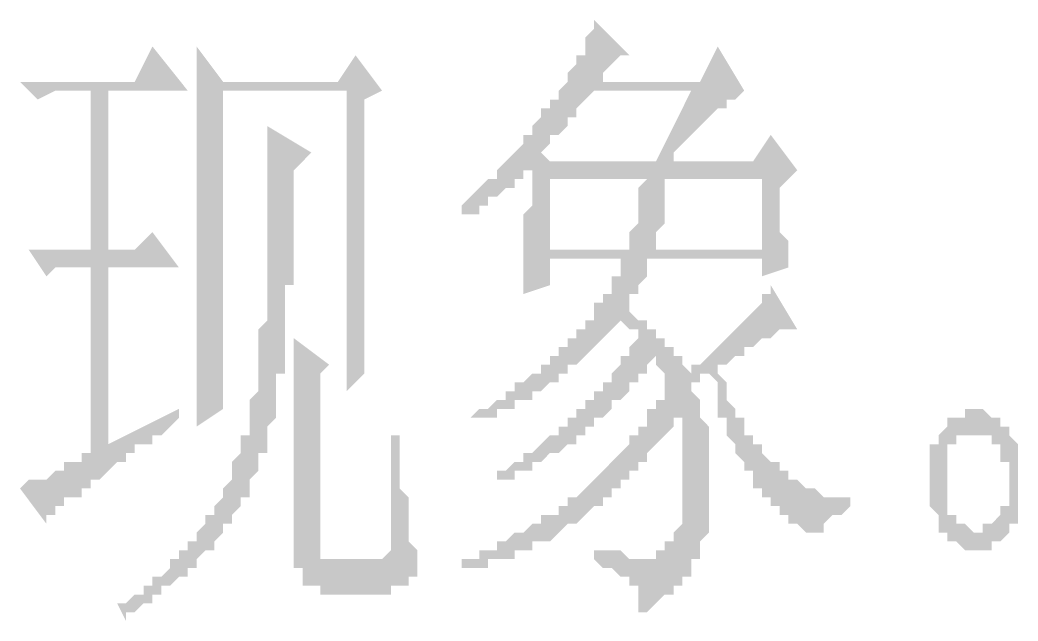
# Model space of a CAD drawing. Header units: millimetres. Extents: x 0 to 275, y 0 to 194.
# Drawn here: x 221.55 to 228.73, y 82.59 to 86.91 of the extents above; entities that cross this region are included whole.
import ezdxf

# ---------------------------------------------------------------- set-up
doc = ezdxf.new("R2010")
doc.units = ezdxf.units.MM

msp = doc.modelspace()

# ---------------------------------------------------------------- hatches: boundary and pattern name
h = msp.add_hatch(color=0)
h.paths.add_polyline_path([(226.5045, 84.370333), (226.568, 84.306833), (226.568, 84.243333), (226.568, 84.179833), (226.568, 84.116333), (226.568, 84.052833), (226.6315, 84.052833), (226.6315, 83.989333), (226.6315, 83.925833), (226.695, 83.862333), (226.695, 83.798833), (226.7585, 83.735333), (226.7585, 83.671833), (226.822, 83.671833), (226.822, 83.608333), (226.822, 83.544833), (226.8855, 83.544833), (226.8855, 83.481333), (226.949, 83.481333), (226.949, 83.417833), (227.0125, 83.417833), (227.0125, 83.354333), (227.076, 83.354333), (227.076, 83.290833), (227.1395, 83.290833), (227.203, 83.227333), (227.2665, 83.227333), (227.2665, 83.163833), (227.2665, 83.227333), (227.33, 83.227333), (227.33, 83.290833), (227.3935, 83.354333), (227.457, 83.354333), (227.5205, 83.417833), (227.5205, 83.481333), (227.457, 83.481333), (227.3935, 83.481333), (227.33, 83.481333), (227.2665, 83.544833), (227.203, 83.544833), (227.1395, 83.608333), (227.076, 83.608333), (227.076, 83.671833), (227.0125, 83.671833), (227.0125, 83.735333), (226.949, 83.735333), (226.8855, 83.798833), (226.8855, 83.862333), (226.822, 83.862333), (226.822, 83.925833), (226.7585, 83.925833), (226.7585, 83.989333), (226.7585, 84.052833), (226.695, 84.052833), (226.695, 84.116333), (226.6315, 84.179833), (226.6315, 84.243333), (226.6315, 84.306833), (226.568, 84.370333), (226.568, 84.433833), (226.6315, 84.433833), (226.695, 84.497333), (226.7585, 84.497333), (226.7585, 84.560833), (226.822, 84.560833), (226.8855, 84.624333), (226.949, 84.624333), (227.0125, 84.687833), (227.076, 84.687833), (227.1395, 84.687833), (226.949, 85.005333), (226.949, 84.941833), (226.8855, 84.941833), (226.8855, 84.878333), (226.822, 84.814833), (226.7585, 84.751333), (226.695, 84.687833), (226.6315, 84.624333), (226.568, 84.560833), (226.5045, 84.497333), (226.441, 84.433833), (226.3775, 84.433833), (226.3775, 84.370333), (226.314, 84.433833), (226.314, 84.497333), (226.2505, 84.497333), (226.2505, 84.560833), (226.187, 84.560833), (226.187, 84.624333), (226.1235, 84.624333), (226.1235, 84.687833), (226.06, 84.687833), (226.06, 84.751333), (225.9965, 84.751333), (225.933, 84.814833), (225.933, 84.878333), (225.933, 84.941833), (225.9965, 84.941833), (225.9965, 85.005333), (226.06, 85.068833), (226.06, 85.132333), (226.06, 85.195833), (226.8855, 85.195833), (226.8855, 85.068833), (227.076, 85.132333), (227.076, 85.195833), (227.076, 85.259333), (227.076, 85.322833), (227.0125, 85.386333), (227.0125, 85.449833), (227.0125, 85.513333), (227.0125, 85.576833), (227.0125, 85.640333), (227.0125, 85.703833), (227.1395, 85.830833), (226.949, 86.084833), (226.822, 85.894333), (226.187, 85.894333), (226.2505, 85.894333), (226.2505, 85.957833), (226.314, 86.021333), (226.3775, 86.084833), (226.441, 86.148333), (226.5045, 86.211833), (226.568, 86.275333), (226.6315, 86.275333), (226.6315, 86.338833), (226.695, 86.338833), (226.7585, 86.402333), (226.568, 86.719833), (226.441, 86.465833), (225.7425, 86.465833), (225.7425, 86.529333), (225.806, 86.592833), (225.8695, 86.656333), (225.933, 86.656333), (225.679, 86.910333), (225.679, 86.846833), (225.6155, 86.783333), (225.6155, 86.719833), (225.6155, 86.656333), (225.552, 86.656333), (225.552, 86.592833), (225.4885, 86.529333), (225.4885, 86.465833), (225.425, 86.402333), (225.425, 86.338833), (225.3615, 86.338833), (225.3615, 86.275333), (225.298, 86.275333), (225.298, 86.211833), (225.2345, 86.148333), (225.2345, 86.084833), (225.171, 86.084833), (225.171, 86.021333), (225.1075, 85.957833), (225.044, 85.894333), (224.9805, 85.830833), (224.9805, 85.767333), (224.917, 85.767333), (224.8535, 85.703833), (224.79, 85.640333), (224.7265, 85.576833), (224.7265, 85.513333), (224.79, 85.513333), (224.8535, 85.513333), (224.8535, 85.576833), (224.917, 85.576833), (224.917, 85.640333), (224.9805, 85.640333), (225.044, 85.703833), (225.1075, 85.703833), (225.1075, 85.767333), (225.171, 85.767333), (225.171, 85.830833), (225.2345, 85.830833), (225.2345, 85.767333), (225.2345, 85.703833), (225.2345, 85.640333), (225.2345, 85.576833), (225.171, 85.513333), (225.171, 85.449833), (225.171, 85.386333), (225.171, 85.322833), (225.171, 85.259333), (225.171, 85.195833), (225.171, 85.132333), (225.171, 85.068833), (225.171, 85.005333), (225.171, 84.941833), (225.3615, 85.005333), (225.3615, 85.195833), (225.8695, 85.195833), (225.8695, 85.132333), (225.8695, 85.068833), (225.806, 85.068833), (225.806, 85.005333), (225.806, 84.941833), (225.7425, 84.941833), (225.7425, 84.878333), (225.679, 84.878333), (225.679, 84.814833), (225.679, 84.751333), (225.6155, 84.751333), (225.6155, 84.687833), (225.552, 84.687833), (225.552, 84.624333), (225.4885, 84.624333), (225.4885, 84.560833), (225.425, 84.560833), (225.425, 84.497333), (225.3615, 84.497333), (225.3615, 84.433833), (225.298, 84.433833), (225.298, 84.370333), (225.2345, 84.370333), (225.171, 84.306833), (225.1075, 84.306833), (225.1075, 84.243333), (225.044, 84.243333), (225.044, 84.179833), (224.9805, 84.179833), (224.917, 84.116333), (224.8535, 84.116333), (224.79, 84.052833), (224.8535, 84.052833), (224.917, 84.052833), (224.9805, 84.052833), (224.9805, 84.116333), (225.044, 84.116333), (225.1075, 84.116333), (225.1075, 84.179833), (225.171, 84.179833), (225.2345, 84.179833), (225.2345, 84.243333), (225.298, 84.243333), (225.3615, 84.306833), (225.425, 84.306833), (225.425, 84.370333), (225.4885, 84.370333), (225.4885, 84.433833), (225.552, 84.433833), (225.6155, 84.497333), (225.679, 84.560833), (225.7425, 84.624333), (225.806, 84.687833), (225.8695, 84.751333), (225.933, 84.687833), (225.9965, 84.687833), (225.9965, 84.624333), (225.933, 84.560833), (225.933, 84.497333), (225.8695, 84.497333), (225.8695, 84.433833), (225.806, 84.370333), (225.806, 84.306833), (225.7425, 84.306833), (225.7425, 84.243333), (225.679, 84.243333), (225.679, 84.179833), (225.6155, 84.179833), (225.6155, 84.116333), (225.552, 84.116333), (225.552, 84.052833), (225.4885, 84.052833), (225.4885, 83.989333), (225.425, 83.989333), (225.425, 83.925833), (225.3615, 83.925833), (225.298, 83.862333), (225.2345, 83.798833), (225.171, 83.798833), (225.171, 83.735333), (225.1075, 83.735333), (225.044, 83.671833), (224.9805, 83.671833), (224.9805, 83.608333), (225.044, 83.608333), (225.1075, 83.608333), (225.1075, 83.671833), (225.171, 83.671833), (225.2345, 83.671833), (225.2345, 83.735333), (225.298, 83.735333), (225.3615, 83.798833), (225.425, 83.798833), (225.4885, 83.862333), (225.552, 83.862333), (225.552, 83.925833), (225.6155, 83.925833), (225.6155, 83.989333), (225.679, 83.989333), (225.679, 84.052833), (225.7425, 84.052833), (225.806, 84.116333), (225.806, 84.179833), (225.8695, 84.179833), (225.933, 84.243333), (225.933, 84.306833), (225.9965, 84.306833), (225.9965, 84.370333), (226.06, 84.370333), (226.06, 84.433833), (226.1235, 84.497333), (226.1235, 84.433833), (226.187, 84.370333), (226.187, 84.306833), (226.187, 84.243333), (226.187, 84.179833), (226.1235, 84.179833), (226.1235, 84.116333), (226.06, 84.116333), (226.06, 84.052833), (226.06, 83.989333), (225.9965, 83.989333), (225.9965, 83.925833), (225.933, 83.925833), (225.933, 83.862333), (225.8695, 83.798833), (225.806, 83.735333), (225.7425, 83.671833), (225.679, 83.608333), (225.6155, 83.544833), (225.552, 83.481333), (225.4885, 83.481333), (225.4885, 83.417833), (225.425, 83.417833), (225.425, 83.354333), (225.3615, 83.354333), (225.298, 83.354333), (225.298, 83.290833), (225.2345, 83.290833), (225.171, 83.227333), (225.1075, 83.227333), (225.044, 83.163833), (224.9805, 83.163833), (224.9805, 83.100333), (224.917, 83.100333), (224.8535, 83.100333), (224.8535, 83.036833), (224.79, 83.036833), (224.7265, 83.036833), (224.7265, 82.909833), (224.7265, 82.973333), (224.79, 82.973333), (224.8535, 82.973333), (224.917, 82.973333), (224.917, 83.036833), (224.9805, 83.036833), (225.044, 83.036833), (225.1075, 83.036833), (225.1075, 83.100333), (225.171, 83.100333), (225.2345, 83.100333), (225.2345, 83.163833), (225.298, 83.163833), (225.3615, 83.163833), (225.425, 83.227333), (225.4885, 83.290833), (225.552, 83.290833), (225.6155, 83.354333), (225.679, 83.417833), (225.7425, 83.417833), (225.7425, 83.481333), (225.806, 83.481333), (225.806, 83.544833), (225.8695, 83.544833), (225.8695, 83.608333), (225.933, 83.608333), (225.933, 83.671833), (225.9965, 83.671833), (225.9965, 83.735333), (226.06, 83.735333), (226.06, 83.798833), (226.1235, 83.862333), (226.187, 83.925833), (226.2505, 83.989333), (226.2505, 84.052833), (226.314, 84.052833), (226.314, 83.989333), (226.314, 83.925833), (226.314, 83.862333), (226.314, 83.798833), (226.314, 83.735333), (226.314, 83.671833), (226.314, 83.608333), (226.314, 83.544833), (226.314, 83.481333), (226.314, 83.417833), (226.314, 83.354333), (226.314, 83.290833), (226.2505, 83.227333), (226.2505, 83.163833), (226.187, 83.163833), (226.187, 83.100333), (226.1235, 83.100333), (226.1235, 83.036833), (226.06, 83.036833), (225.9965, 83.036833), (225.933, 83.036833), (225.8695, 83.100333), (225.806, 83.100333), (225.7425, 83.100333), (225.679, 83.100333), (225.679, 83.036833), (225.7425, 82.973333), (225.806, 82.973333), (225.8695, 82.909833), (225.933, 82.909833), (225.933, 82.846333), (225.9965, 82.846333), (225.9965, 82.782833), (225.9965, 82.719333), (225.9965, 82.655833), (226.06, 82.655833), (226.1235, 82.719333), (226.187, 82.782833), (226.2505, 82.782833), (226.2505, 82.846333), (226.314, 82.846333), (226.314, 82.909833), (226.3775, 82.909833), (226.3775, 82.973333), (226.3775, 83.036833), (226.441, 83.036833), (226.441, 83.100333), (226.441, 83.163833), (226.5045, 83.227333), (226.5045, 83.290833), (226.5045, 83.354333), (226.5045, 83.417833), (226.5045, 83.481333), (226.5045, 83.544833), (226.5045, 83.608333), (226.5045, 83.671833), (226.5045, 83.735333), (226.5045, 83.798833), (226.5045, 83.862333), (226.5045, 83.925833), (226.5045, 83.989333), (226.441, 84.052833), (226.441, 84.116333), (226.441, 84.179833), (226.3775, 84.243333), (226.3775, 84.306833), (226.441, 84.306833), (226.441, 84.370333)])
h.paths.add_polyline_path([(226.1235, 85.894333), (225.3615, 85.894333), (225.298, 85.957833), (225.3615, 86.021333), (225.3615, 86.084833), (225.425, 86.084833), (225.4885, 86.148333), (225.4885, 86.211833), (225.552, 86.211833), (225.552, 86.275333), (225.6155, 86.338833), (225.679, 86.402333), (226.3775, 86.402333)])
h.paths.add_polyline_path([(225.3615, 85.767333), (226.06, 85.767333), (225.9965, 85.703833), (225.9965, 85.640333), (225.9965, 85.576833), (225.9965, 85.513333), (225.9965, 85.449833), (225.933, 85.386333), (225.933, 85.322833), (225.933, 85.259333), (225.3615, 85.259333)])
h.paths.add_polyline_path([(226.187, 85.767333), (226.8855, 85.767333), (226.8855, 85.259333), (226.1235, 85.259333), (226.1235, 85.322833), (226.1235, 85.386333), (226.187, 85.449833), (226.187, 85.513333), (226.187, 85.576833), (226.187, 85.640333), (226.187, 85.703833)])
h = msp.add_hatch(color=0)
h.paths.add_polyline_path([(222.8215, 83.989333), (223.012, 84.116333), (223.012, 86.402333), (223.901, 86.402333), (223.901, 84.243333), (224.028, 84.370333), (224.028, 84.433833), (224.028, 84.497333), (224.028, 84.560833), (224.028, 84.624333), (224.028, 84.687833), (224.028, 84.751333), (224.028, 84.814833), (224.028, 84.878333), (224.028, 84.941833), (224.028, 85.005333), (224.028, 85.068833), (224.028, 85.132333), (224.028, 85.195833), (224.028, 85.259333), (224.028, 85.322833), (224.028, 85.386333), (224.028, 85.449833), (224.028, 85.513333), (224.028, 85.576833), (224.028, 85.640333), (224.028, 85.703833), (224.028, 85.767333), (224.028, 85.894333), (224.028, 85.957833), (224.028, 86.021333), (224.028, 86.084833), (224.028, 86.148333), (224.028, 86.211833), (224.028, 86.338833), (224.155, 86.402333), (223.9645, 86.656333), (223.8375, 86.465833), (223.012, 86.465833), (222.8215, 86.719833), (222.8215, 86.656333), (222.8215, 86.592833), (222.8215, 86.529333), (222.8215, 86.465833), (222.8215, 86.402333), (222.8215, 86.338833), (222.8215, 86.275333), (222.8215, 86.211833), (222.8215, 86.148333), (222.8215, 86.084833), (222.8215, 86.021333), (222.8215, 85.957833), (222.8215, 85.894333), (222.8215, 85.830833), (222.8215, 85.767333), (222.8215, 85.703833), (222.8215, 85.640333), (222.8215, 85.576833), (222.8215, 85.513333), (222.8215, 85.449833), (222.8215, 85.386333), (222.8215, 85.322833), (222.8215, 85.259333), (222.8215, 85.195833), (222.8215, 85.132333), (222.8215, 85.068833), (222.8215, 85.005333), (222.8215, 84.941833), (222.8215, 84.878333), (222.8215, 84.814833), (222.8215, 84.751333), (222.8215, 84.687833), (222.8215, 84.624333), (222.8215, 84.560833), (222.8215, 84.497333), (222.8215, 84.433833), (222.8215, 84.370333), (222.8215, 84.306833), (222.8215, 84.243333), (222.8215, 84.179833), (222.8215, 84.116333), (222.8215, 84.052833)])
h.paths.add_polyline_path([(223.3295, 86.148333), (223.3295, 86.084833), (223.3295, 86.021333), (223.3295, 85.957833), (223.3295, 85.894333), (223.3295, 85.830833), (223.3295, 85.767333), (223.3295, 85.703833), (223.3295, 85.640333), (223.3295, 85.576833), (223.3295, 85.513333), (223.3295, 85.449833), (223.3295, 85.386333), (223.3295, 85.322833), (223.3295, 85.259333), (223.3295, 85.195833), (223.3295, 85.132333), (223.3295, 85.068833), (223.3295, 85.005333), (223.3295, 84.941833), (223.3295, 84.878333), (223.3295, 84.814833), (223.3295, 84.751333), (223.266, 84.687833), (223.266, 84.624333), (223.266, 84.560833), (223.266, 84.497333), (223.266, 84.433833), (223.266, 84.370333), (223.266, 84.306833), (223.266, 84.243333), (223.2025, 84.179833), (223.2025, 84.116333), (223.2025, 84.052833), (223.2025, 83.989333), (223.2025, 83.925833), (223.139, 83.925833), (223.139, 83.862333), (223.139, 83.798833), (223.0755, 83.735333), (223.0755, 83.671833), (223.0755, 83.608333), (223.012, 83.544833), (223.012, 83.481333), (222.9485, 83.417833), (222.9485, 83.354333), (222.885, 83.354333), (222.885, 83.290833), (222.8215, 83.227333), (222.8215, 83.163833), (222.758, 83.163833), (222.758, 83.100333), (222.6945, 83.100333), (222.6945, 83.036833), (222.631, 83.036833), (222.631, 82.973333), (222.5675, 82.909833), (222.504, 82.909833), (222.504, 82.846333), (222.4405, 82.846333), (222.4405, 82.782833), (222.377, 82.782833), (222.3135, 82.719333), (222.25, 82.719333), (222.3135, 82.592333), (222.3135, 82.655833), (222.377, 82.655833), (222.4405, 82.719333), (222.504, 82.719333), (222.504, 82.782833), (222.5675, 82.782833), (222.5675, 82.846333), (222.631, 82.846333), (222.6945, 82.909833), (222.758, 82.909833), (222.758, 82.973333), (222.8215, 82.973333), (222.8215, 83.036833), (222.885, 83.100333), (222.9485, 83.100333), (222.9485, 83.163833), (223.012, 83.227333), (223.012, 83.290833), (223.0755, 83.290833), (223.0755, 83.354333), (223.139, 83.417833), (223.139, 83.481333), (223.2025, 83.481333), (223.2025, 83.544833), (223.2025, 83.608333), (223.266, 83.671833), (223.266, 83.735333), (223.266, 83.798833), (223.3295, 83.798833), (223.3295, 83.862333), (223.3295, 83.925833), (223.3295, 83.989333), (223.393, 84.052833), (223.393, 84.116333), (223.393, 84.179833), (223.393, 84.243333), (223.393, 84.306833), (223.393, 84.370333), (223.4565, 84.370333), (223.4565, 84.433833), (223.4565, 84.497333), (223.4565, 84.560833), (223.4565, 84.624333), (223.4565, 84.687833), (223.4565, 84.751333), (223.4565, 84.814833), (223.4565, 84.878333), (223.4565, 84.941833), (223.4565, 85.005333), (223.52, 85.005333), (223.52, 85.068833), (223.52, 85.132333), (223.52, 85.195833), (223.52, 85.259333), (223.52, 85.322833), (223.52, 85.386333), (223.52, 85.449833), (223.52, 85.513333), (223.52, 85.576833), (223.52, 85.640333), (223.52, 85.703833), (223.52, 85.767333), (223.52, 85.830833), (223.647, 85.957833)])
h.paths.add_polyline_path([(223.52, 84.624333), (223.52, 83.163833), (223.52, 83.100333), (223.52, 83.036833), (223.52, 82.973333), (223.5835, 82.973333), (223.5835, 82.909833), (223.5835, 82.846333), (223.647, 82.846333), (223.7105, 82.846333), (223.7105, 82.782833), (224.2185, 82.782833), (224.2185, 82.846333), (224.282, 82.846333), (224.3455, 82.846333), (224.3455, 82.909833), (224.409, 82.909833), (224.409, 82.973333), (224.409, 83.036833), (224.4725, 83.036833), (224.409, 83.036833), (224.409, 83.100333), (224.3455, 83.163833), (224.3455, 83.227333), (224.3455, 83.290833), (224.3455, 83.354333), (224.3455, 83.417833), (224.3455, 83.481333), (224.282, 83.544833), (224.282, 83.608333), (224.282, 83.671833), (224.282, 83.735333), (224.282, 83.798833), (224.282, 83.862333), (224.282, 83.925833), (224.2185, 83.925833), (224.2185, 83.862333), (224.2185, 83.798833), (224.2185, 83.735333), (224.2185, 83.671833), (224.2185, 83.608333), (224.2185, 83.544833), (224.2185, 83.481333), (224.2185, 83.417833), (224.2185, 83.354333), (224.2185, 83.290833), (224.2185, 83.227333), (224.2185, 83.163833), (224.2185, 83.100333), (224.155, 83.036833), (223.8375, 83.036833), (223.774, 83.036833), (223.7105, 83.036833), (223.7105, 83.100333), (223.7105, 83.163833), (223.7105, 83.227333), (223.7105, 84.370333), (223.774, 84.433833)])
h.paths.add_polyline_path([(221.5515, 86.465833), (221.6785, 86.338833), (221.8055, 86.402333), (222.0595, 86.402333), (222.0595, 85.259333), (221.615, 85.259333), (221.742, 85.068833), (221.8055, 85.132333), (222.0595, 85.132333), (222.0595, 83.798833), (221.996, 83.798833), (221.996, 83.735333), (221.9325, 83.735333), (221.869, 83.735333), (221.869, 83.671833), (221.8055, 83.671833), (221.742, 83.608333), (221.6785, 83.608333), (221.615, 83.608333), (221.5515, 83.544833), (221.742, 83.290833), (221.742, 83.354333), (221.8055, 83.354333), (221.8055, 83.417833), (221.869, 83.417833), (221.869, 83.481333), (221.9325, 83.481333), (221.996, 83.481333), (221.996, 83.544833), (222.0595, 83.544833), (222.0595, 83.608333), (222.123, 83.608333), (222.1865, 83.671833), (222.25, 83.735333), (222.3135, 83.735333), (222.3135, 83.798833), (222.377, 83.798833), (222.377, 83.862333), (222.4405, 83.862333), (222.504, 83.862333), (222.504, 83.925833), (222.5675, 83.925833), (222.631, 83.989333), (222.6945, 84.052833), (222.6945, 84.116333), (222.1865, 83.862333), (222.1865, 85.132333), (222.6945, 85.132333), (222.504, 85.386333), (222.377, 85.259333), (222.1865, 85.259333), (222.1865, 86.402333), (222.758, 86.402333), (222.504, 86.719833), (222.377, 86.465833)])
h = msp.add_hatch(color=0)
h.paths.add_polyline_path([(228.727, 83.798833), (228.727, 83.862333), (228.6635, 83.925833), (228.6635, 83.989333), (228.6, 83.989333), (228.6, 84.052833), (228.5365, 84.052833), (228.473, 84.116333), (228.4095, 84.116333), (228.346, 84.116333), (228.346, 84.052833), (228.2825, 84.052833), (228.219, 84.052833), (228.219, 83.989333), (228.1555, 83.925833), (228.1555, 83.862333), (228.092, 83.862333), (228.092, 83.798833), (228.092, 83.735333), (228.092, 83.671833), (228.092, 83.608333), (228.092, 83.544833), (228.092, 83.481333), (228.092, 83.417833), (228.1555, 83.354333), (228.1555, 83.290833), (228.1555, 83.227333), (228.219, 83.227333), (228.219, 83.163833), (228.2825, 83.163833), (228.346, 83.100333), (228.4095, 83.100333), (228.473, 83.100333), (228.5365, 83.100333), (228.5365, 83.163833), (228.6, 83.163833), (228.6635, 83.227333), (228.6635, 83.290833), (228.727, 83.290833), (228.727, 83.354333), (228.727, 83.417833), (228.727, 83.481333), (228.727, 83.544833), (228.727, 83.608333), (228.727, 83.671833), (228.727, 83.735333)])
h.paths.add_polyline_path([(228.5365, 83.290833), (228.473, 83.290833), (228.473, 83.227333), (228.4095, 83.227333), (228.346, 83.290833), (228.2825, 83.290833), (228.2825, 83.354333), (228.219, 83.354333), (228.219, 83.417833), (228.219, 83.481333), (228.219, 83.544833), (228.219, 83.608333), (228.219, 83.671833), (228.219, 83.735333), (228.219, 83.798833), (228.219, 83.862333), (228.2825, 83.862333), (228.2825, 83.925833), (228.346, 83.925833), (228.4095, 83.925833), (228.473, 83.925833), (228.5365, 83.925833), (228.5365, 83.862333), (228.6, 83.862333), (228.6, 83.798833), (228.6, 83.735333), (228.6635, 83.735333), (228.6635, 83.671833), (228.6635, 83.608333), (228.6635, 83.544833), (228.6635, 83.481333), (228.6635, 83.417833), (228.6, 83.417833), (228.6, 83.354333)])

doc.saveas('drawing.dxf')
